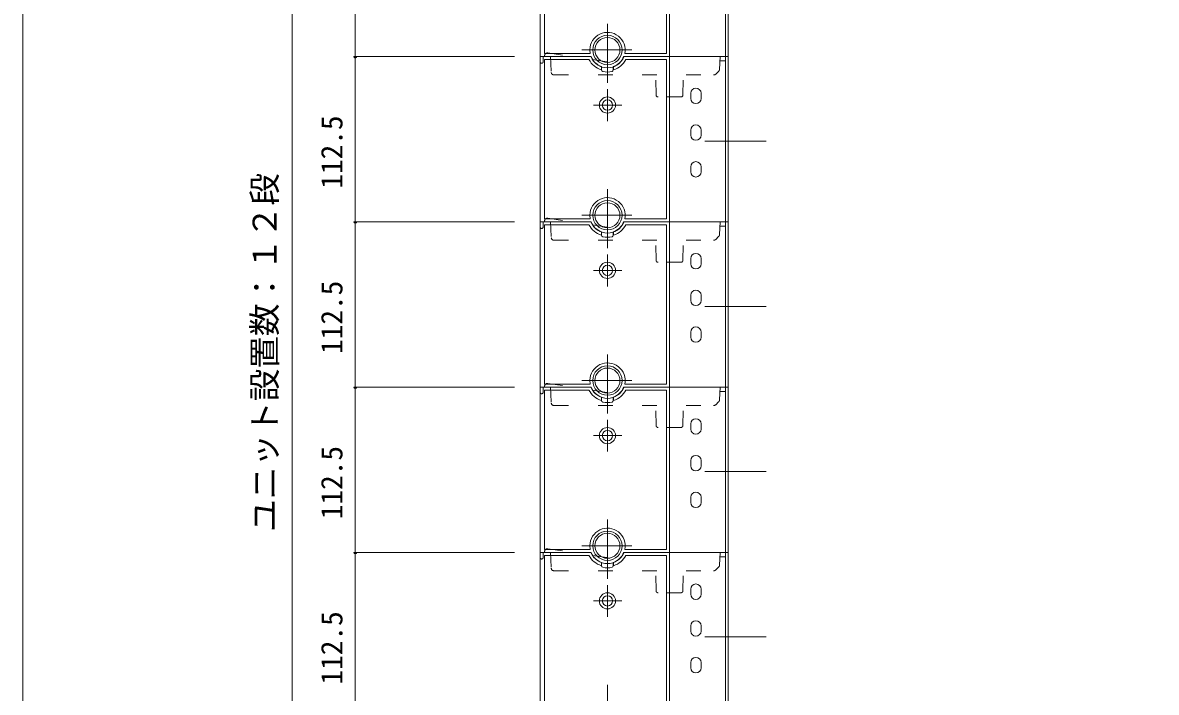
# Model space of a CAD drawing. Units: millimetres, scale not verified. Extents: x -1916 to 1917, y -1364 to 1364.
# Drawn here: x -1916 to -1145, y -182 to 274 of the extents above; entities that cross this region are included whole.
import ezdxf
from ezdxf.enums import TextEntityAlignment as Align

# ---------------------------------------------------------------- set-up
doc = ezdxf.new("R2010")
doc.units = ezdxf.units.MM
doc.header["$LTSCALE"] = 10
doc.linetypes.add('USER1', pattern=[3, 1, -2])
doc.linetypes.add('USER5', pattern=[24, 12, -5, 2, -5])
for name, color, linetype, lineweight in [('0-2_A-3', 3, 'USER5', 18), ('0-5_A-6', 7, 'Continuous', 18), ('0-8_A-A', 3, 'Continuous', 18), ('0-9_A-B', 3, 'Continuous', 18), ('0-A_A-C', 3, 'USER1', 18), ('F-4', 7, 'Continuous', 18)]:
    doc.layers.add(name, color=color, linetype=linetype, lineweight=lineweight)
doc.styles.add('ＭＳ ゴシック', font='')
doc.styles.get('ＭＳ ゴシック').set_extended_font_data('MS Gothic')

msp = doc.modelspace()

# ---------------------------------------------------------------- linework, layer by layer
at = {"layer": '0-2_A-3', "color": 5}
for p, q in [((-1451.73, 193.59), (-1410.18, 193.59)), ((-1451.73, 81.09), (-1410.18, 81.09)), ((-1451.73, -31.41), (-1410.18, -31.41)), ((-1451.73, -143.91), (-1410.18, -143.91))]:
    msp.add_line(p, q, dxfattribs=at)
at = {"layer": '0-5_A-6'}
for p, q in [((-1732.59, 701.09), (-1732.59, -648.91)), ((-1689.69, 251.09), (-1689.69, 363.59)), ((-1688.69, 251.09), (-1690.69, 251.09)), ((-1689.69, 251.09), (-1581.21, 251.09)), ((-1689.69, 138.59), (-1689.69, 251.09)), ((-1688.69, 138.59), (-1690.69, 138.59)), ((-1689.69, 138.59), (-1581.21, 138.59)), ((-1689.69, 26.09), (-1689.69, 138.59)), ((-1688.69, 26.09), (-1690.69, 26.09)), ((-1689.69, 26.09), (-1581.21, 26.09)), ((-1689.69, -86.41), (-1689.69, 26.09)), ((-1688.69, -86.41), (-1690.69, -86.41)), ((-1689.69, -86.41), (-1581.21, -86.41)), ((-1689.69, -198.91), (-1689.69, -86.41))]:
    msp.add_line(p, q, dxfattribs=at)
for centre in [(-1689.69, 251.09), (-1689.69, 138.59), (-1689.69, 26.09), (-1689.69, -86.41)]:
    msp.add_arc(centre, 1, 180, 0, dxfattribs=at)
at = {"layer": '0-8_A-A'}
for p, q in [((-1563.85, 363.59), (-1563.85, 251.09)), ((-1475.85, 251.09), (-1475.85, 363.59)), ((-1437.85, 251.09), (-1437.85, 363.59)), ((-1435.85, 363.59), (-1435.85, 251.09)), ((-1477.85, 361.59), (-1477.85, 253.09)), ((-1530.08, 255.74), (-1529.82, 253.09)), ((-1563.85, 251.09), (-1529.21, 251.09)), ((-1506.96, 251.09), (-1435.85, 251.09)), ((-1477.85, 253.09), (-1506.35, 253.09)), ((-1522.04, 244.26), (-1522.04, 241.91)), ((-1514.12, 241.91), (-1514.12, 244.26)), ((-1529.37, 138.59), (-1563.85, 138.59)), ((-1563.85, 138.59), (-1563.85, 26.09)), ((-1560.96, 136.59), (-1530.65, 136.59)), ((-1522.23, 131.67), (-1522.23, 129.56)), ((-1513.93, 129.56), (-1513.93, 131.67)), ((-1506.8, 138.59), (-1435.85, 138.59)), ((-1505.51, 136.59), (-1477.85, 136.59)), ((-1477.85, 136.59), (-1477.85, 28.09)), ((-1475.85, 26.09), (-1475.85, 138.59)), ((-1441.68, 135.59), (-1437.85, 135.59)), ((-1437.85, 26.09), (-1437.85, 138.59)), ((-1435.85, 138.59), (-1435.85, 26.09)), ((-1461.35, 113.59), (-1461.35, 110.09)), ((-1454.35, 110.09), (-1454.35, 113.59)), ((-1461.35, 88.59), (-1461.35, 85.09)), ((-1454.35, 85.09), (-1454.35, 88.59)), ((-1461.35, 63.59), (-1461.35, 60.09)), ((-1454.35, 60.09), (-1454.35, 63.59)), ((-1563.85, 26.09), (-1529.21, 26.09)), ((-1530.08, 30.74), (-1529.82, 28.09)), ((-1506.96, 26.09), (-1435.85, 26.09)), ((-1477.85, 28.09), (-1506.35, 28.09)), ((-1522.04, 19.26), (-1522.04, 16.91)), ((-1514.12, 16.91), (-1514.12, 19.26)), ((-1529.37, -86.41), (-1563.85, -86.41)), ((-1563.85, -86.41), (-1563.85, -198.91)), ((-1560.96, -88.41), (-1530.65, -88.41)), ((-1506.8, -86.41), (-1435.85, -86.41)), ((-1505.51, -88.41), (-1477.85, -88.41)), ((-1477.85, -88.41), (-1477.85, -196.91)), ((-1475.85, -198.91), (-1475.85, -86.41)), ((-1441.68, -89.41), (-1437.85, -89.41)), ((-1437.85, -198.91), (-1437.85, -86.41)), ((-1435.85, -86.41), (-1435.85, -198.91)), ((-1522.23, -93.33), (-1522.23, -95.44)), ((-1513.93, -95.44), (-1513.93, -93.33)), ((-1461.35, -111.41), (-1461.35, -114.91)), ((-1454.35, -114.91), (-1454.35, -111.41)), ((-1461.35, -136.41), (-1461.35, -139.91)), ((-1454.35, -139.91), (-1454.35, -136.41)), ((-1461.35, -161.41), (-1461.35, -164.91)), ((-1454.35, -164.91), (-1454.35, -161.41))]:
    msp.add_line(p, q, dxfattribs=at)
at = {"layer": '0-8_A-A', "linetype": 'USER5'}
for p, q in [((-1518.08, 233.14), (-1518.08, 273.41)), ((-1535.44, 255.59), (-1501.48, 255.59)), ((-1518.08, 94.7), (-1518.08, 116.39)), ((-1527.65, 105.59), (-1508.23, 105.59)), ((-1518.08, 8.14), (-1518.08, 48.41)), ((-1535.44, 30.59), (-1501.48, 30.59)), ((-1518.08, -130.3), (-1518.08, -108.61)), ((-1527.65, -119.41), (-1508.23, -119.41)), ((-1518.08, -216.86), (-1518.08, -176.59))]:
    msp.add_line(p, q, dxfattribs=at)
at = {"layer": '0-8_A-A', "linetype": 'USER1'}
for p, q in [((-1563.85, 251.09), (-1563.85, 247.54)), ((-1561.85, 247.54), (-1561.85, 251.09)), ((-1562.8, 246.59), (-1562.9, 246.59)), ((-1560.85, 138.59), (-1560.85, 139.1)), ((-1558.55, 141.08), (-1541.99, 138.59)), ((-1528.28, 136.53), (-1510.32, 133.82)), ((-1563.85, 26.09), (-1563.85, 22.54)), ((-1561.85, 22.54), (-1561.85, 26.09)), ((-1562.8, 21.59), (-1562.9, 21.59)), ((-1558.55, -83.92), (-1541.99, -86.41)), ((-1560.85, -86.41), (-1560.85, -85.9)), ((-1528.28, -88.47), (-1510.32, -91.18))]:
    msp.add_line(p, q, dxfattribs=at)
at = {"layer": '0-8_A-A'}
for points in [[(-1529.82, 253.09), (-1560.96, 253.09), (-1560.96, 361.59)], [(-1529.82, 28.09), (-1560.96, 28.09), (-1560.96, 136.59)], [(-1529.82, -196.91), (-1560.96, -196.91), (-1560.96, -88.41)]]:
    msp.add_lwpolyline(points, dxfattribs=at)
for centre, radius in [((-1518.08, 255.59), 10), ((-1518.08, 255.59), 8.5), ((-1518.08, 105.59), 5.5), ((-1518.08, 105.59), 3.5), ((-1518.08, 30.59), 10), ((-1518.08, 30.59), 8.5), ((-1518.08, -119.41), 5.5), ((-1518.08, -119.41), 3.5)]:
    msp.add_circle(centre, radius, dxfattribs=at)
for centre, radius, start, end in [((-1518.08, 255.59), 12, 347.975, 179.291), ((-1518.08, 255.59), 12, 202.024, 250.736), ((-1518.08, 255.59), 12, 289.264, 337.976), ((-1521.04, 241.91), 1, 180, 257.798), ((-1518.08, 255.59), 15, 257.798, 282.202), ((-1515.12, 241.91), 1, 282.202, 0), ((-1518.08, 143.09), 14.15, 207.346, 252.945), ((-1518.08, 143.09), 12.15, 201.738, 338.262), ((-1518.08, 143.09), 14.15, 287.055, 332.654), ((-1457.85, 113.59), 3.5, 0, 180), ((-1457.85, 110.09), 3.5, 180, 0), ((-1457.85, 88.59), 3.5, 0, 180), ((-1457.85, 85.09), 3.5, 180, 0), ((-1457.85, 63.59), 3.5, 0, 180), ((-1457.85, 60.09), 3.5, 180, 0), ((-1518.08, 30.59), 12, 347.975, 179.291), ((-1518.08, 30.59), 12, 202.024, 250.736), ((-1518.08, 30.59), 12, 289.264, 337.976), ((-1521.04, 16.91), 1, 180, 257.798), ((-1518.08, 30.59), 15, 257.798, 282.202), ((-1515.12, 16.91), 1, 282.202, 0), ((-1518.08, -81.91), 14.15, 207.346, 252.945), ((-1518.08, -81.91), 12.15, 201.738, 338.262), ((-1518.08, -81.91), 14.15, 287.055, 332.654), ((-1457.85, -111.41), 3.5, 0, 180), ((-1457.85, -114.91), 3.5, 180, 0), ((-1457.85, -136.41), 3.5, 0, 180), ((-1457.85, -139.91), 3.5, 180, 0), ((-1457.85, -161.41), 3.5, 0, 180), ((-1457.85, -164.91), 3.5, 180, 0)]:
    msp.add_arc(centre, radius, start, end, dxfattribs=at)
at = {"layer": '0-8_A-A', "linetype": 'USER1'}
for centre, radius, start, end in [((-1562.9, 247.54), 0.95, 180, 270), ((-1562.8, 247.54), 0.95, 270, 0), ((-1558.85, 139.1), 2, 81.44, 180), ((-1562.9, 22.54), 0.95, 180, 270), ((-1562.8, 22.54), 0.95, 270, 0), ((-1558.85, -85.9), 2, 81.44, 180)]:
    msp.add_arc(centre, radius, start, end, dxfattribs=at)
at = {"layer": '0-9_A-B'}
for p, q in [((-1529.37, 251.09), (-1563.85, 251.09)), ((-1563.85, 251.09), (-1563.85, 138.59)), ((-1560.96, 249.09), (-1530.65, 249.09)), ((-1506.8, 251.09), (-1435.85, 251.09)), ((-1505.51, 249.09), (-1477.85, 249.09)), ((-1477.85, 249.09), (-1477.85, 140.59)), ((-1475.85, 138.59), (-1475.85, 251.09)), ((-1441.68, 248.09), (-1437.85, 248.09)), ((-1437.85, 138.59), (-1437.85, 251.09)), ((-1435.85, 251.09), (-1435.85, 138.59)), ((-1522.23, 244.17), (-1522.23, 242.06)), ((-1513.93, 242.06), (-1513.93, 244.17)), ((-1461.35, 226.09), (-1461.35, 222.59)), ((-1454.35, 222.59), (-1454.35, 226.09)), ((-1461.35, 201.09), (-1461.35, 197.59)), ((-1454.35, 197.59), (-1454.35, 201.09)), ((-1461.35, 176.09), (-1461.35, 172.59)), ((-1454.35, 172.59), (-1454.35, 176.09)), ((-1530.08, 143.24), (-1529.82, 140.59)), ((-1477.85, 140.59), (-1506.35, 140.59)), ((-1563.85, 138.59), (-1529.21, 138.59)), ((-1522.04, 131.76), (-1522.04, 129.41)), ((-1514.12, 129.41), (-1514.12, 131.76)), ((-1506.96, 138.59), (-1435.85, 138.59)), ((-1529.37, 26.09), (-1563.85, 26.09)), ((-1563.85, 26.09), (-1563.85, -86.41)), ((-1560.96, 24.09), (-1530.65, 24.09)), ((-1506.8, 26.09), (-1435.85, 26.09)), ((-1505.51, 24.09), (-1477.85, 24.09)), ((-1477.85, 24.09), (-1477.85, -84.41)), ((-1475.85, -86.41), (-1475.85, 26.09)), ((-1437.85, -86.41), (-1437.85, 26.09)), ((-1435.85, 26.09), (-1435.85, -86.41)), ((-1522.23, 19.17), (-1522.23, 17.06)), ((-1513.93, 17.06), (-1513.93, 19.17)), ((-1441.68, 23.09), (-1437.85, 23.09)), ((-1461.35, 1.09), (-1461.35, -2.41)), ((-1454.35, -2.41), (-1454.35, 1.09)), ((-1461.35, -23.91), (-1461.35, -27.41)), ((-1454.35, -27.41), (-1454.35, -23.91)), ((-1461.35, -48.91), (-1461.35, -52.41)), ((-1454.35, -52.41), (-1454.35, -48.91)), ((-1530.08, -81.76), (-1529.82, -84.41)), ((-1477.85, -84.41), (-1506.35, -84.41)), ((-1563.85, -86.41), (-1529.21, -86.41)), ((-1506.96, -86.41), (-1435.85, -86.41)), ((-1522.04, -93.24), (-1522.04, -95.59)), ((-1514.12, -95.59), (-1514.12, -93.24))]:
    msp.add_line(p, q, dxfattribs=at)
at = {"layer": '0-9_A-B', "linetype": 'USER1'}
for p, q in [((-1560.85, 251.09), (-1560.85, 251.6)), ((-1558.55, 253.58), (-1541.99, 251.09)), ((-1528.28, 249.03), (-1510.32, 246.32)), ((-1563.85, 138.59), (-1563.85, 135.04)), ((-1562.8, 134.09), (-1562.9, 134.09)), ((-1561.85, 135.04), (-1561.85, 138.59)), ((-1560.85, 26.09), (-1560.85, 26.6)), ((-1558.55, 28.58), (-1541.99, 26.09)), ((-1528.28, 24.03), (-1510.32, 21.32)), ((-1563.85, -86.41), (-1563.85, -89.96)), ((-1562.8, -90.91), (-1562.9, -90.91)), ((-1561.85, -89.96), (-1561.85, -86.41))]:
    msp.add_line(p, q, dxfattribs=at)
at = {"layer": '0-9_A-B', "linetype": 'USER5'}
for p, q in [((-1518.08, 207.2), (-1518.08, 228.89)), ((-1527.65, 218.09), (-1508.23, 218.09)), ((-1518.08, 120.64), (-1518.08, 160.91)), ((-1535.44, 143.09), (-1501.48, 143.09)), ((-1518.08, -17.8), (-1518.08, 3.89)), ((-1527.65, -6.91), (-1508.23, -6.91)), ((-1518.08, -104.36), (-1518.08, -64.09)), ((-1535.44, -81.91), (-1501.48, -81.91))]:
    msp.add_line(p, q, dxfattribs=at)
at = {"layer": '0-9_A-B'}
for points in [[(-1529.82, 140.59), (-1560.96, 140.59), (-1560.96, 249.09)], [(-1529.82, -84.41), (-1560.96, -84.41), (-1560.96, 24.09)]]:
    msp.add_lwpolyline(points, dxfattribs=at)
for centre, radius in [((-1518.08, 218.09), 5.5), ((-1518.08, 218.09), 3.5), ((-1518.08, 143.09), 10), ((-1518.08, 143.09), 8.5), ((-1518.08, -6.91), 5.5), ((-1518.08, -6.91), 3.5), ((-1518.08, -81.91), 10), ((-1518.08, -81.91), 8.5)]:
    msp.add_circle(centre, radius, dxfattribs=at)
at = {"layer": '0-9_A-B', "linetype": 'USER1'}
for centre, radius, start, end in [((-1558.85, 251.6), 2, 81.44, 180), ((-1562.9, 135.04), 0.95, 180, 270), ((-1562.8, 135.04), 0.95, 270, 0), ((-1558.85, 26.6), 2, 81.44, 180), ((-1562.9, -89.96), 0.95, 180, 270), ((-1562.8, -89.96), 0.95, 270, 0)]:
    msp.add_arc(centre, radius, start, end, dxfattribs=at)
at = {"layer": '0-9_A-B'}
for centre, radius, start, end in [((-1518.08, 255.59), 14.15, 207.346, 252.945), ((-1518.08, 255.59), 12.15, 201.738, 338.262), ((-1518.08, 255.59), 14.15, 287.055, 332.654), ((-1457.85, 226.09), 3.5, 0, 180), ((-1457.85, 222.59), 3.5, 180, 0), ((-1457.85, 201.09), 3.5, 0, 180), ((-1457.85, 197.59), 3.5, 180, 0), ((-1457.85, 176.09), 3.5, 0, 180), ((-1457.85, 172.59), 3.5, 180, 0), ((-1518.08, 143.09), 12, 347.975, 179.291), ((-1518.08, 143.09), 12, 202.024, 250.736), ((-1518.08, 143.09), 12, 289.264, 337.976), ((-1521.04, 129.41), 1, 180, 257.798), ((-1518.08, 143.09), 15, 257.798, 282.202), ((-1515.12, 129.41), 1, 282.202, 0), ((-1518.08, 30.59), 14.15, 207.346, 252.945), ((-1518.08, 30.59), 12.15, 201.738, 338.262), ((-1518.08, 30.59), 14.15, 287.055, 332.654), ((-1457.85, 1.09), 3.5, 0, 180), ((-1457.85, -2.41), 3.5, 180, 0), ((-1457.85, -23.91), 3.5, 0, 180), ((-1457.85, -27.41), 3.5, 180, 0), ((-1457.85, -48.91), 3.5, 0, 180), ((-1457.85, -52.41), 3.5, 180, 0), ((-1518.08, -81.91), 12, 347.975, 179.291), ((-1518.08, -81.91), 12, 202.024, 250.736), ((-1518.08, -81.91), 12, 289.264, 337.976), ((-1521.04, -95.59), 1, 180, 257.798), ((-1518.08, -81.91), 15, 257.798, 282.202), ((-1515.12, -95.59), 1, 282.202, 0)]:
    msp.add_arc(centre, radius, start, end, dxfattribs=at)
at = {"layer": '0-A_A-C'}
for p, q in [((-1556.85, 251.09), (-1556.29, 240.3)), ((-1441.81, 242.38), (-1441.35, 251.09)), ((-1442.43, 241.04), (-1444.43, 239.14)), ((-1554.49, 238.59), (-1445.8, 238.59)), ((-1485.03, 225.06), (-1485.26, 238.59)), ((-1466.68, 225.06), (-1466.44, 238.59)), ((-1468.17, 223.59), (-1483.53, 223.59)), ((-1556.85, 138.59), (-1556.29, 127.8)), ((-1441.81, 129.88), (-1441.35, 138.59)), ((-1554.49, 126.09), (-1445.8, 126.09)), ((-1485.03, 112.56), (-1485.26, 126.09)), ((-1466.68, 112.56), (-1466.44, 126.09)), ((-1442.43, 128.54), (-1444.43, 126.64)), ((-1468.17, 111.09), (-1483.53, 111.09)), ((-1556.85, 26.09), (-1556.29, 15.3)), ((-1441.81, 17.38), (-1441.35, 26.09)), ((-1442.43, 16.04), (-1444.43, 14.14)), ((-1554.49, 13.59), (-1445.8, 13.59)), ((-1485.03, 0.06), (-1485.26, 13.59)), ((-1466.68, 0.06), (-1466.44, 13.59)), ((-1468.17, -1.41), (-1483.53, -1.41)), ((-1556.85, -86.41), (-1556.29, -97.2)), ((-1441.81, -95.12), (-1441.35, -86.41)), ((-1554.49, -98.91), (-1445.8, -98.91)), ((-1485.03, -112.44), (-1485.26, -98.91)), ((-1466.68, -112.44), (-1466.44, -98.91)), ((-1442.43, -96.46), (-1444.43, -98.36)), ((-1468.17, -113.91), (-1483.53, -113.91))]:
    msp.add_line(p, q, dxfattribs=at)
for centre, radius, start, end in [((-1554.49, 240.39), 1.8, 183.002, 270), ((-1445.8, 240.59), 2, 270, 313.5), ((-1443.8, 242.49), 2, 313.5, 357), ((-1483.53, 225.09), 1.5, 181, 270), ((-1468.17, 225.09), 1.5, 270, 359), ((-1554.49, 127.89), 1.8, 183.002, 270), ((-1445.8, 128.09), 2, 270, 313.5), ((-1443.8, 129.99), 2, 313.5, 357), ((-1483.53, 112.59), 1.5, 181, 270), ((-1468.17, 112.59), 1.5, 270, 359), ((-1443.8, 17.49), 2, 313.5, 357), ((-1554.49, 15.39), 1.8, 183.002, 270), ((-1445.8, 15.59), 2, 270, 313.5), ((-1483.53, 0.09), 1.5, 181, 270), ((-1468.17, 0.09), 1.5, 270, 359), ((-1554.49, -97.11), 1.8, 183.002, 270), ((-1445.8, -96.91), 2, 270, 313.5), ((-1443.8, -95.01), 2, 313.5, 357), ((-1483.53, -112.41), 1.5, 181, 270), ((-1468.17, -112.41), 1.5, 270, 359)]:
    msp.add_arc(centre, radius, start, end, dxfattribs=at)
at = {"layer": 'F-4'}
msp.add_lwpolyline([(-1915.97, 1338.76), (-1915.97, -1364.21), (1900.73, -1364.21)], dxfattribs=at)

# ---------------------------------------------------------------- texts
at = {"layer": '0-5_A-6', "style": 'ＭＳ ゴシック'}
for s, height, p in [('112.5', 14.66, (-1693.97, 161.16)), ('ユニット設置数：１２段', 16.28, (-1738.33, -72.42)), ('112.5', 14.66, (-1693.97, 48.66)), ('112.5', 14.66, (-1693.97, -63.84)), ('112.5', 14.66, (-1693.97, -176.34))]:
    msp.add_text(s, height=height, rotation=90, dxfattribs=at).set_placement(p, align=Align.BOTTOM_LEFT)

doc.saveas('drawing.dxf')
